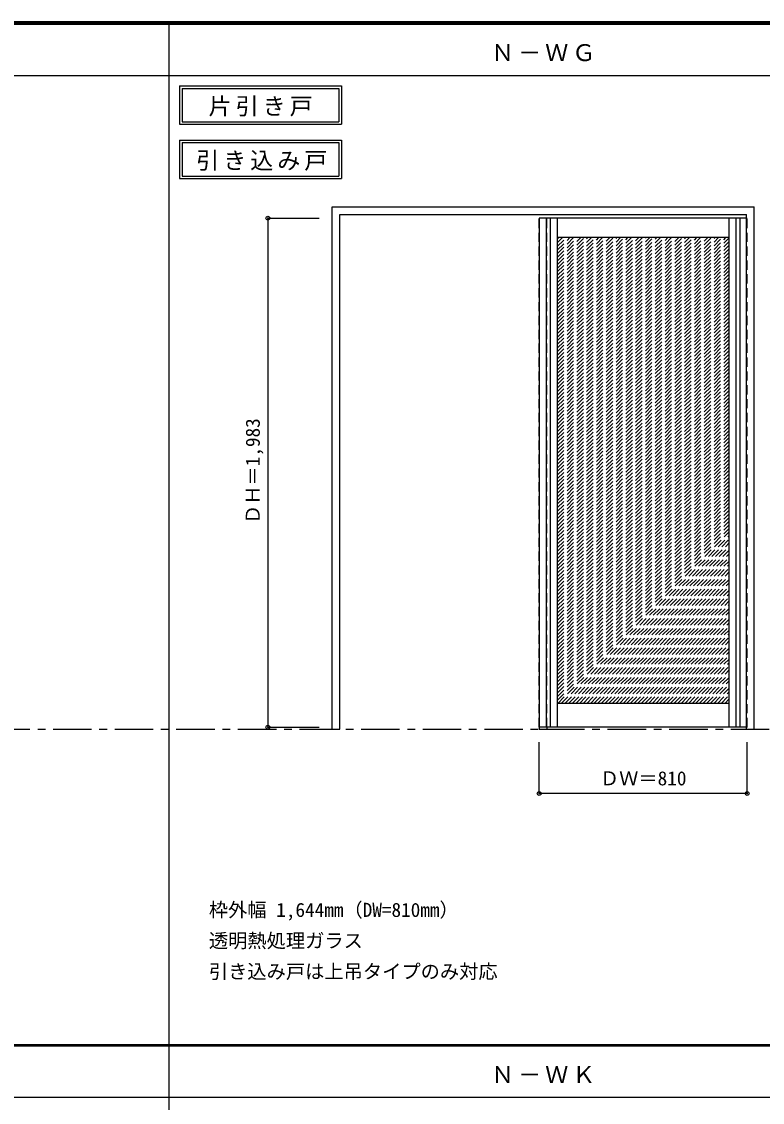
# Model space of a CAD drawing. Units: millimetres, scale not verified. Extents: x -6000 to 5700, y -4307 to 4260.
# Drawn here: x -2973 to -87, y -36 to 4175 of the extents above; entities that cross this region are included whole.
import ezdxf
from ezdxf.enums import TextEntityAlignment as Align

# ---------------------------------------------------------------- set-up
doc = ezdxf.new("R2010")
doc.units = ezdxf.units.MM
doc.header["$LTSCALE"] = 30
doc.header["$PDMODE"] = 32
doc.header["$PDSIZE"] = 15
doc.linetypes.add('CHAIN1', pattern=[8, 5, -1, 1, -1])
doc.linetypes.add('DASHED1', pattern=[1.8, 1.2, -0.6])
for name, color, linetype in [('0-1_通り芯', 7, 'CHAIN1'), ('0-2_扉', 4, 'DASHED1'), ('0-3_仕上げ', 7, 'Continuous'), ('0-4_枠', 3, 'Continuous'), ('0-A_文字', 7, 'Continuous'), ('0-B_寸法', 7, 'Continuous'), ('0-C_ハッチ', 4, 'DASHED1'), ('F-1_枠', 6, 'Continuous')]:
    doc.layers.add(name, color=color, linetype=linetype)
doc.styles.add('ＭＳ ゴシック', font='')
doc.styles.get('ＭＳ ゴシック').set_extended_font_data('MS Gothic')

msp = doc.modelspace()

# ---------------------------------------------------------------- linework, layer by layer
at = {"layer": '0-1_通り芯'}
msp.add_line((-5490, 1418), (3233.5, 1418), dxfattribs=at)
at = {"layer": '0-2_扉'}
for p, q in [((-956.25, 3409.5), (-956.25, 3405.5)), ((-149.25, 3409.5), (-146.25, 3409.5))]:
    msp.add_line(p, q, dxfattribs=at)
at = {"layer": '0-2_扉', "color": 3, "linetype": 'Continuous'}
for p, q in [((-956.25, 3409.5), (-956.25, 1426.5)), ((-149.25, 3409.5), (-956.25, 3409.5)), ((-149.25, 1426.5), (-956.25, 1426.5))]:
    msp.add_line(p, q, dxfattribs=at)
at = {"layer": '0-2_扉'}
msp.add_lwpolyline([(-149.25, 1426.5), (-146.25, 1426.5), (-146.25, 3409.5)], dxfattribs=at)
at = {"layer": '0-3_仕上げ', "color": 3}
for p, q in [((-928.75, 3409.5), (-928.75, 1426.5)), ((-913.75, 3409.5), (-913.75, 1426.5)), ((-188.75, 1426.5), (-188.75, 3409.5)), ((-173.75, 1426.5), (-173.75, 3409.5))]:
    msp.add_line(p, q, dxfattribs=at)
at = {"layer": '0-3_仕上げ'}
for p, q in [((-886.25, 3409.5), (-886.25, 1426.5)), ((-216.25, 1426.5), (-216.25, 3409.5)), ((-216.25, 3333.5), (-886.25, 3333.5)), ((-216.25, 1518.5), (-886.25, 1518.5))]:
    msp.add_line(p, q, dxfattribs=at)
at = {"layer": '0-4_枠'}
for p, q in [((-1763.25, 1418), (-1763.25, 3453)), ((-1763.25, 3453), (-119.25, 3453)), ((-119.25, 1418), (-119.25, 3453)), ((-1733.25, 3423), (-149.25, 3423)), ((-1733.25, 1418), (-1733.25, 3423)), ((-149.25, 1418), (-149.25, 3423)), ((-1763.25, 1418), (-1733.25, 1418)), ((-956.25, 1426.5), (-956.25, 1418)), ((-956.25, 1418), (-926.25, 1418)), ((-926.25, 1426.5), (-926.25, 1418)), ((-149.25, 1418), (-119.25, 1418))]:
    msp.add_line(p, q, dxfattribs=at)
at = {"layer": '0-4_枠', "color": 4, "linetype": 'DASHED1'}
for p, q in [((-956.25, 1426.5), (-956.25, 3423)), ((-926.25, 1426.5), (-926.25, 3423))]:
    msp.add_line(p, q, dxfattribs=at)
at = {"layer": '0-A_文字'}
for p, q in [((-2357.5, 3925), (-2357.5, 3775)), ((-2347.5, 3915), (-2347.5, 3785)), ((-2347.5, 3915), (-1736.47, 3915)), ((-1736.47, 3915), (-1736.47, 3785)), ((-2357.5, 3775), (-1726.47, 3775)), ((-2347.5, 3785), (-1736.47, 3785)), ((-2357.5, 3713.53), (-2357.5, 3563.53)), ((-2347.5, 3703.53), (-2347.5, 3573.53)), ((-2347.5, 3703.53), (-1736.47, 3703.53)), ((-1736.47, 3703.53), (-1736.47, 3573.53)), ((-2357.5, 3563.53), (-1726.47, 3563.53)), ((-2347.5, 3573.53), (-1736.47, 3573.53))]:
    msp.add_line(p, q, dxfattribs=at)
for points in [[(-2357.5, 3925), (-1726.47, 3925), (-1726.47, 3775)], [(-2357.5, 3713.53), (-1726.47, 3713.53), (-1726.47, 3563.53)]]:
    msp.add_lwpolyline(points, dxfattribs=at)
at = {"layer": '0-B_寸法', "color": 4}
for p, q in [((-2013.25, 3409.5), (-2013.25, 1426.5)), ((-2013.25, 3409.5), (-1813.25, 3409.5)), ((-2013.25, 1426.5), (-1813.25, 1426.5)), ((-956.25, 1168), (-956.25, 1368)), ((-146.25, 1168), (-146.25, 1368)), ((-146.25, 1168), (-956.25, 1168))]:
    msp.add_line(p, q, dxfattribs=at)
at = {"layer": '0-B_寸法'}
for p in [(-2013.25, 3409.5), (-2013.25, 1426.5), (-956.25, 1168), (-146.25, 1168)]:
    msp.add_point(p, dxfattribs=at)
at = {"layer": '0-C_ハッチ'}
for p, q in [((-886.25, 3312.7), (-865.45, 3333.5)), ((-886.25, 3298.56), (-851.31, 3333.5)), ((-886.25, 3270.27), (-823.02, 3333.5)), ((-886.25, 3256.13), (-808.88, 3333.5)), ((-886.25, 3284.42), (-837.17, 3333.5)), ((-886.25, 3326.84), (-879.59, 3333.5)), ((-886.25, 3241.99), (-794.74, 3333.5)), ((-886.25, 3227.85), (-780.6, 3333.5)), ((-886.25, 3199.56), (-752.31, 3333.5)), ((-886.25, 3185.42), (-738.17, 3333.5)), ((-886.25, 3213.71), (-766.46, 3333.5)), ((-886.25, 3171.28), (-724.03, 3333.5)), ((-886.25, 3157.14), (-709.89, 3333.5)), ((-886.25, 3128.85), (-681.6, 3333.5)), ((-886.25, 3114.71), (-667.46, 3333.5)), ((-886.25, 3143), (-695.75, 3333.5)), ((-886.25, 3100.57), (-653.32, 3333.5)), ((-886.25, 3086.43), (-639.18, 3333.5)), ((-886.25, 3058.14), (-610.89, 3333.5)), ((-886.25, 3044), (-596.75, 3333.5)), ((-886.25, 3072.28), (-625.03, 3333.5)), ((-886.25, 3029.86), (-582.61, 3333.5)), ((-886.25, 3015.72), (-568.47, 3333.5)), ((-886.25, 2987.43), (-540.18, 3333.5)), ((-886.25, 3001.57), (-554.32, 3333.5)), ((-886.25, 2973.29), (-526.04, 3333.5)), ((-886.25, 2959.15), (-511.9, 3333.5)), ((-886.25, 2945.01), (-497.76, 3333.5)), ((-886.25, 2916.72), (-469.47, 3333.5)), ((-886.25, 2902.58), (-455.33, 3333.5)), ((-886.25, 2930.86), (-483.61, 3333.5)), ((-886.25, 2888.44), (-441.19, 3333.5)), ((-886.25, 2874.29), (-427.04, 3333.5)), ((-886.25, 2846.01), (-398.76, 3333.5)), ((-886.25, 2831.87), (-384.62, 3333.5)), ((-886.25, 2860.15), (-412.9, 3333.5)), ((-886.25, 2817.73), (-370.48, 3333.5)), ((-886.25, 2803.58), (-356.33, 3333.5)), ((-886.25, 2775.3), (-328.05, 3333.5)), ((-886.25, 2761.16), (-313.91, 3333.5)), ((-886.25, 2789.44), (-342.19, 3333.5)), ((-886.25, 2747.02), (-299.77, 3333.5)), ((-886.25, 2732.87), (-285.62, 3333.5)), ((-886.25, 2704.59), (-257.34, 3333.5)), ((-886.25, 2690.45), (-243.2, 3333.5)), ((-886.25, 2718.73), (-271.48, 3333.5)), ((-886.25, 2676.31), (-229.05, 3333.5)), ((-886.25, 2662.16), (-216.25, 3332.16)), ((-886.25, 2648.02), (-216.25, 3318.02)), ((-886.25, 2633.88), (-216.25, 3303.88)), ((-886.25, 2619.74), (-216.25, 3289.74)), ((-886.25, 2605.59), (-216.25, 3275.59)), ((-886.25, 2591.45), (-216.25, 3261.45)), ((-886.25, 2577.31), (-216.25, 3247.31)), ((-886.25, 2563.17), (-216.25, 3233.17)), ((-886.25, 2549.03), (-216.25, 3219.03)), ((-886.25, 2534.88), (-216.25, 3204.88)), ((-886.25, 2520.74), (-216.25, 3190.74)), ((-886.25, 2506.6), (-216.25, 3176.6)), ((-886.25, 2492.46), (-216.25, 3162.46)), ((-886.25, 2478.32), (-216.25, 3148.32)), ((-886.25, 2464.17), (-216.25, 3134.17)), ((-886.25, 2450.03), (-216.25, 3120.03)), ((-886.25, 2435.89), (-216.25, 3105.89)), ((-886.25, 2421.75), (-216.25, 3091.75)), ((-886.25, 2407.6), (-216.25, 3077.6)), ((-886.25, 2393.46), (-216.25, 3063.46)), ((-886.25, 2379.32), (-216.25, 3049.32)), ((-886.25, 2365.18), (-216.25, 3035.18)), ((-886.25, 2351.04), (-216.25, 3021.04)), ((-886.25, 2336.89), (-216.25, 3006.89)), ((-886.25, 2322.75), (-216.25, 2992.75)), ((-886.25, 2308.61), (-216.25, 2978.61)), ((-886.25, 2294.47), (-216.25, 2964.47)), ((-886.25, 2280.33), (-216.25, 2950.33)), ((-886.25, 2266.18), (-216.25, 2936.18)), ((-886.25, 2252.04), (-216.25, 2922.04)), ((-886.25, 2237.9), (-216.25, 2907.9)), ((-886.25, 2223.76), (-216.25, 2893.76)), ((-886.25, 2209.61), (-216.25, 2879.61)), ((-886.25, 2195.47), (-216.25, 2865.47)), ((-886.25, 2181.33), (-216.25, 2851.33)), ((-886.25, 2167.19), (-216.25, 2837.19)), ((-886.25, 2153.05), (-216.25, 2823.05)), ((-886.25, 2138.9), (-216.25, 2808.9)), ((-886.25, 2124.76), (-216.25, 2794.76)), ((-886.25, 2110.62), (-216.25, 2780.62)), ((-886.25, 2096.48), (-216.25, 2766.48)), ((-886.25, 2082.34), (-216.25, 2752.34)), ((-886.25, 2068.19), (-216.25, 2738.19)), ((-886.25, 2054.05), (-216.25, 2724.05)), ((-886.25, 2039.91), (-216.25, 2709.91)), ((-886.25, 2025.77), (-216.25, 2695.77)), ((-886.25, 2011.62), (-216.25, 2681.62)), ((-886.25, 1997.48), (-216.25, 2667.48)), ((-886.25, 1983.34), (-216.25, 2653.34)), ((-886.25, 1969.2), (-216.25, 2639.2)), ((-886.25, 1955.06), (-216.25, 2625.06)), ((-886.25, 1940.91), (-216.25, 2610.91)), ((-886.25, 1926.77), (-216.25, 2596.77)), ((-886.25, 1912.63), (-216.25, 2582.63)), ((-886.25, 1898.49), (-216.25, 2568.49)), ((-886.25, 1884.35), (-216.25, 2554.35)), ((-886.25, 1870.2), (-216.25, 2540.2)), ((-886.25, 1856.06), (-216.25, 2526.06)), ((-886.25, 1841.92), (-216.25, 2511.92)), ((-886.25, 1827.78), (-216.25, 2497.78)), ((-886.25, 1813.63), (-216.25, 2483.63)), ((-886.25, 1799.49), (-216.25, 2469.49)), ((-886.25, 1785.35), (-216.25, 2455.35)), ((-886.25, 1771.21), (-216.25, 2441.21)), ((-886.25, 1757.07), (-216.25, 2427.07)), ((-886.25, 1742.92), (-216.25, 2412.92)), ((-886.25, 1728.78), (-216.25, 2398.78)), ((-886.25, 1714.64), (-216.25, 2384.64)), ((-886.25, 1700.5), (-216.25, 2370.5)), ((-886.25, 1686.36), (-216.25, 2356.36)), ((-886.25, 1672.21), (-216.25, 2342.21)), ((-886.25, 1658.07), (-216.25, 2328.07)), ((-886.25, 1643.93), (-216.25, 2313.93)), ((-886.25, 1629.79), (-216.25, 2299.79)), ((-886.25, 1615.64), (-216.25, 2285.64)), ((-886.25, 1601.5), (-216.25, 2271.5)), ((-886.25, 1587.36), (-216.25, 2257.36)), ((-886.25, 1573.22), (-216.25, 2243.22)), ((-886.25, 1559.08), (-216.25, 2229.08)), ((-886.25, 1544.93), (-216.25, 2214.93)), ((-886.25, 1530.79), (-216.25, 2200.79)), ((-884.4, 1518.5), (-216.25, 2186.65)), ((-870.26, 1518.5), (-216.25, 2172.51)), ((-856.12, 1518.5), (-216.25, 2158.37)), ((-841.97, 1518.5), (-216.25, 2144.22)), ((-827.83, 1518.5), (-216.25, 2130.08)), ((-813.69, 1518.5), (-216.25, 2115.94)), ((-799.55, 1518.5), (-216.25, 2101.8)), ((-785.4, 1518.5), (-216.25, 2087.65)), ((-771.26, 1518.5), (-216.25, 2073.51)), ((-757.12, 1518.5), (-216.25, 2059.37)), ((-742.98, 1518.5), (-216.25, 2045.23)), ((-728.84, 1518.5), (-216.25, 2031.09)), ((-714.69, 1518.5), (-216.25, 2016.94)), ((-700.55, 1518.5), (-216.25, 2002.8)), ((-686.41, 1518.5), (-216.25, 1988.66)), ((-672.27, 1518.5), (-216.25, 1974.52)), ((-658.13, 1518.5), (-216.25, 1960.38)), ((-643.98, 1518.5), (-216.25, 1946.23)), ((-629.84, 1518.5), (-216.25, 1932.09)), ((-615.7, 1518.5), (-216.25, 1917.95)), ((-601.56, 1518.5), (-216.25, 1903.81)), ((-587.41, 1518.5), (-216.25, 1889.67)), ((-573.27, 1518.5), (-216.25, 1875.52)), ((-559.13, 1518.5), (-216.25, 1861.38)), ((-544.99, 1518.5), (-216.25, 1847.24)), ((-530.85, 1518.5), (-216.25, 1833.1)), ((-516.7, 1518.5), (-216.25, 1818.95)), ((-502.56, 1518.5), (-216.25, 1804.81)), ((-488.42, 1518.5), (-216.25, 1790.67)), ((-474.28, 1518.5), (-216.25, 1776.53)), ((-460.14, 1518.5), (-216.25, 1762.39)), ((-445.99, 1518.5), (-216.25, 1748.24)), ((-431.85, 1518.5), (-216.25, 1734.1)), ((-417.71, 1518.5), (-216.25, 1719.96)), ((-403.57, 1518.5), (-216.25, 1705.82)), ((-389.43, 1518.5), (-216.25, 1691.68)), ((-375.28, 1518.5), (-216.25, 1677.53)), ((-361.14, 1518.5), (-216.25, 1663.39)), ((-347, 1518.5), (-216.25, 1649.25)), ((-332.86, 1518.5), (-216.25, 1635.11)), ((-318.71, 1518.5), (-216.25, 1620.96)), ((-304.57, 1518.5), (-216.25, 1606.82)), ((-290.43, 1518.5), (-216.25, 1592.68)), ((-276.29, 1518.5), (-216.25, 1578.54)), ((-262.15, 1518.5), (-216.25, 1564.4)), ((-248, 1518.5), (-216.25, 1550.25)), ((-233.86, 1518.5), (-216.25, 1536.11)), ((-219.72, 1518.5), (-216.25, 1521.97))]:
    msp.add_line(p, q, dxfattribs=at)
at = {"layer": 'F-1_枠'}
for p, q in [((-6000, 4175), (5700, 4175)), ((-6000, 4170), (5700, 4170)), ((-2397.5, -3790), (-2397.5, 4175)), ((-6000, 4165), (5700, 4165)), ((-6000, 3965), (5700, 3965)), ((-6000, 190.5), (5700, 190.5)), ((-6000, 187.5), (5700, 187.5)), ((-6000, 184.5), (5700, 184.5)), ((-6000, -15.5), (5700, -15.5))]:
    msp.add_line(p, q, dxfattribs=at)

# ---------------------------------------------------------------- texts
at = {"layer": '0-A_文字', "style": 'ＭＳ ゴシック'}
for s, p in [('枠外幅 1,644mm（DW=810mm）', (-2243.25, 670.5)), ('透明熱処理ガラス', (-2243.25, 550.5)), ('引き込み戸は上吊タイプのみ対応', (-2243.25, 430.5))]:
    msp.add_text(s, height=54.99, dxfattribs=at).set_placement(p, align=Align.BOTTOM_LEFT)
at = {"layer": '0-A_文字', "char_height": 65.98, "attachment_point": 7, "style": 'ＭＳ ゴシック'}
for s, insert in [('\\T1.17;Ｎ－ＷＧ', (-1143.75, 4020)), ('\\T1.17;片引き戸', (-2244.48, 3805)), ('\\T1.17;引き込み戸', (-2292.84, 3593.53)), ('\\T1.17;Ｎ－ＷＫ', (-1143.75, 39.5))]:
    msp.add_mtext(s, dxfattribs=dict(at, insert=insert))
at = {"layer": '0-B_寸法', "style": 'ＭＳ ゴシック'}
msp.add_text('ＤＨ＝1,983', height=54.99, rotation=90, dxfattribs=at).set_placement((-2028.25, 2217.75), align=Align.BOTTOM_LEFT)
msp.add_text('ＤＷ＝810', height=54.99, dxfattribs=at).set_placement((-720, 1183), align=Align.BOTTOM_LEFT)

doc.saveas('drawing.dxf')
